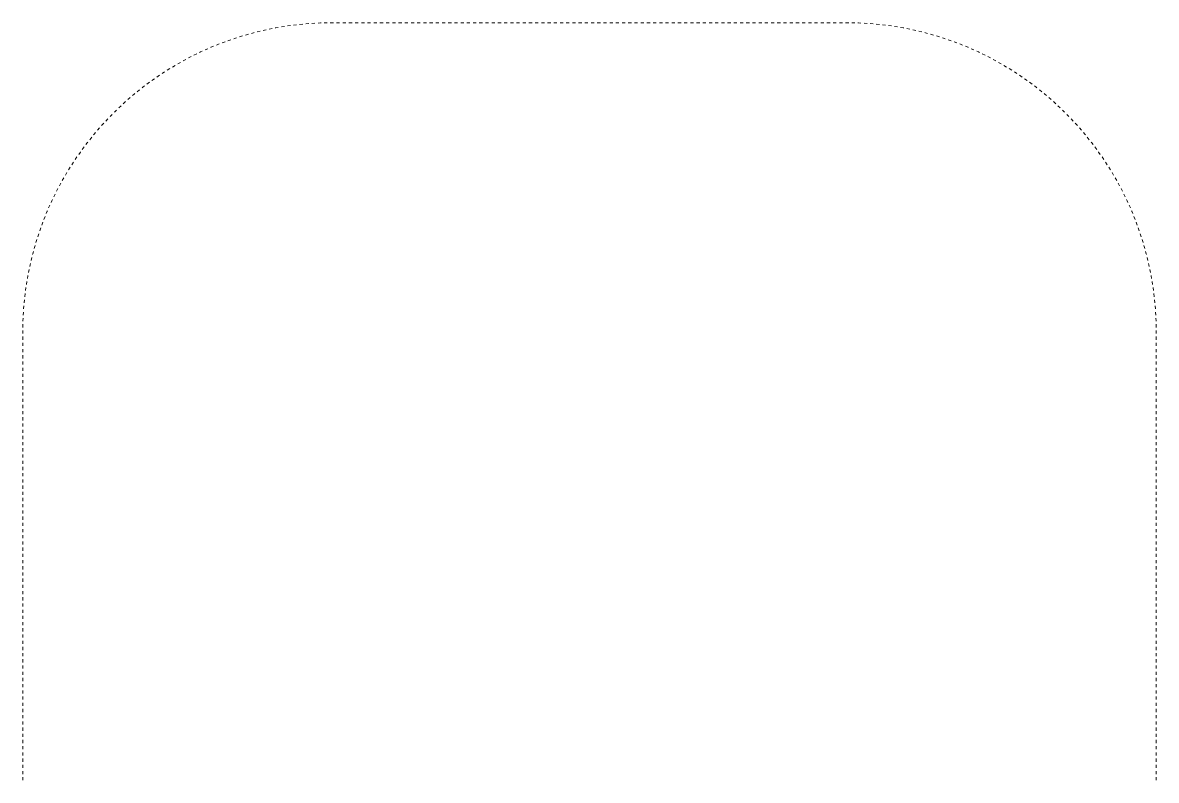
# Model space of a CAD drawing. Header units: millimetres. Extents: x -53019 to 0, y -25898 to 25919.
# Drawn here: x -9068 to -8509, y -1861 to -1488 of the extents above; entities that cross this region are included whole.
import ezdxf

# ---------------------------------------------------------------- set-up
doc = ezdxf.new("R2010")
doc.units = ezdxf.units.MM
doc.layers.add('ceco.net 193', color=7, linetype='Continuous', lineweight=5)

msp = doc.modelspace()

# ---------------------------------------------------------------- linework, layer by layer
at = {"layer": 'ceco.net 193', "linetype": 'Continuous'}
for p, q in [((-8950.579, -1491.9833), (-8952.04712, -1492.3389)), ((-8944.65572, -1490.69552), (-8946.13908, -1490.99778)), ((-8938.68926, -1489.64142), (-8940.18532, -1489.8878)), ((-8935.68952, -1489.21216), (-8937.19066, -1489.4052)), ((-8932.68216, -1488.821), (-8934.18838, -1489.01404)), ((-8929.66718, -1488.52382), (-8931.1734, -1488.66098)), ((-8926.65474, -1488.24442), (-8928.16096, -1488.38158)), ((-8923.62706, -1488.0717), (-8925.1409, -1488.15298)), ((-8917.56916, -1487.86088), (-8919.08808, -1487.88628)), ((-8915.2984, -1487.8177), (-8916.05532, -1487.8304)), ((-8914.53132, -1487.8177), (-8915.2984, -1487.8177)), ((-8911.47316, -1487.8177), (-8913.00478, -1487.8177)), ((-8908.40992, -1487.8177), (-8909.94154, -1487.8177)), ((-8905.35176, -1487.8177), (-8906.88338, -1487.8177)), ((-8902.29614, -1487.8177), (-8903.82014, -1487.8177)), ((-8899.2329, -1487.8177), (-8900.76452, -1487.8177)), ((-8896.17474, -1487.8177), (-8897.70128, -1487.8177)), ((-8893.1115, -1487.8177), (-8894.64312, -1487.8177)), ((-8890.05334, -1487.8177), (-8891.57988, -1487.8177)), ((-8886.9901, -1487.8177), (-8888.52172, -1487.8177)), ((-8883.93448, -1487.8177), (-8885.45848, -1487.8177)), ((-8880.87124, -1487.8177), (-8882.40286, -1487.8177)), ((-8877.81308, -1487.8177), (-8879.33962, -1487.8177)), ((-8874.74984, -1487.8177), (-8876.28146, -1487.8177)), ((-8871.69168, -1487.8177), (-8873.21822, -1487.8177)), ((-8868.62844, -1487.8177), (-8870.16006, -1487.8177)), ((-8865.57282, -1487.8177), (-8867.09682, -1487.8177)), ((-8862.50958, -1487.8177), (-8864.0412, -1487.8177)), ((-8859.45142, -1487.8177), (-8860.97796, -1487.8177)), ((-8856.38818, -1487.8177), (-8857.9198, -1487.8177)), ((-8853.33002, -1487.8177), (-8854.85656, -1487.8177)), ((-8850.26678, -1487.8177), (-8851.7984, -1487.8177)), ((-8847.21116, -1487.8177), (-8848.73516, -1487.8177)), ((-8844.14792, -1487.8177), (-8845.67954, -1487.8177)), ((-8841.08976, -1487.8177), (-8842.6163, -1487.8177)), ((-8838.02652, -1487.8177), (-8839.55814, -1487.8177)), ((-8834.96836, -1487.8177), (-8836.4949, -1487.8177)), ((-8831.90512, -1487.8177), (-8833.43674, -1487.8177)), ((-8828.8495, -1487.8177), (-8830.3735, -1487.8177)), ((-8825.78626, -1487.8177), (-8827.31788, -1487.8177)), ((-8822.7281, -1487.8177), (-8824.25464, -1487.8177)), ((-8819.66486, -1487.8177), (-8821.19648, -1487.8177)), ((-8816.6067, -1487.8177), (-8818.13324, -1487.8177)), ((-8813.54346, -1487.8177), (-8815.07508, -1487.8177)), ((-8810.48784, -1487.8177), (-8812.01184, -1487.8177)), ((-8807.4246, -1487.8177), (-8808.95622, -1487.8177)), ((-8804.36644, -1487.8177), (-8805.89298, -1487.8177)), ((-8801.3032, -1487.8177), (-8802.83482, -1487.8177)), ((-8798.24504, -1487.8177), (-8799.77158, -1487.8177)), ((-8795.1818, -1487.8177), (-8796.71342, -1487.8177)), ((-8792.12618, -1487.8177), (-8793.65018, -1487.8177)), ((-8789.06294, -1487.8177), (-8790.59456, -1487.8177)), ((-8786.00478, -1487.8177), (-8787.53132, -1487.8177)), ((-8782.94154, -1487.8177), (-8784.47316, -1487.8177)), ((-8779.88338, -1487.8177), (-8781.40992, -1487.8177)), ((-8776.82014, -1487.8177), (-8778.35176, -1487.8177)), ((-8773.76452, -1487.8177), (-8775.29614, -1487.8177)), ((-8770.70128, -1487.8177), (-8772.2329, -1487.8177)), ((-8767.64312, -1487.8177), (-8769.17474, -1487.8177)), ((-8764.57988, -1487.8177), (-8766.1115, -1487.8177)), ((-8761.52172, -1487.8177), (-8763.05334, -1487.8177)), ((-8758.45848, -1487.8177), (-8759.9901, -1487.8177)), ((-8755.40286, -1487.8177), (-8756.93448, -1487.8177)), ((-8752.33962, -1487.8177), (-8753.87124, -1487.8177)), ((-8749.28146, -1487.8177), (-8750.81308, -1487.8177)), ((-8746.21822, -1487.8177), (-8747.74984, -1487.8177)), ((-8743.16006, -1487.8177), (-8744.69168, -1487.8177)), ((-8740.09682, -1487.8177), (-8741.62844, -1487.8177)), ((-8737.0412, -1487.8177), (-8738.57282, -1487.8177)), ((-8733.97796, -1487.8177), (-8735.50958, -1487.8177)), ((-8730.9198, -1487.8177), (-8732.45142, -1487.8177)), ((-8727.85656, -1487.8177), (-8729.38818, -1487.8177)), ((-8724.7984, -1487.8177), (-8726.33002, -1487.8177)), ((-8721.73516, -1487.8177), (-8723.26678, -1487.8177)), ((-8718.67954, -1487.8177), (-8720.21116, -1487.8177)), ((-8715.6163, -1487.8177), (-8717.14792, -1487.8177)), ((-8712.55814, -1487.8177), (-8714.08976, -1487.8177)), ((-8709.4949, -1487.8177), (-8711.02652, -1487.8177)), ((-8706.43674, -1487.8177), (-8707.96836, -1487.8177)), ((-8703.3735, -1487.8177), (-8704.90512, -1487.8177)), ((-8700.31788, -1487.8177), (-8701.8495, -1487.8177)), ((-8697.25464, -1487.8177), (-8698.78626, -1487.8177)), ((-8694.19648, -1487.8177), (-8695.7281, -1487.8177)), ((-8691.13324, -1487.8177), (-8692.66486, -1487.8177)), ((-8688.07508, -1487.8177), (-8689.6067, -1487.8177)), ((-8685.01184, -1487.8177), (-8686.54346, -1487.8177)), ((-8681.95622, -1487.8177), (-8683.48784, -1487.8177)), ((-8678.89298, -1487.8177), (-8680.4246, -1487.8177)), ((-8675.83482, -1487.8177), (-8677.36644, -1487.8177)), ((-8672.77158, -1487.8177), (-8674.3032, -1487.8177)), ((-8669.71342, -1487.8177), (-8671.24504, -1487.8177)), ((-8666.65018, -1487.8177), (-8668.1818, -1487.8177)), ((-8663.59456, -1487.8177), (-8665.12618, -1487.8177)), ((-8661.2984, -1487.8177), (-8662.06294, -1487.8177)), ((-8660.54402, -1487.8304), (-8661.2984, -1487.8177)), ((-8657.51126, -1487.88628), (-8659.02256, -1487.86088)), ((-8651.45844, -1488.15298), (-8652.97228, -1488.0717)), ((-8648.43838, -1488.38158), (-8649.9446, -1488.24442)), ((-8645.41832, -1488.66098), (-8646.93216, -1488.52382)), ((-8642.41096, -1489.01404), (-8643.9121, -1488.821)), ((-8639.4036, -1489.4052), (-8640.90982, -1489.21216)), ((-8636.41402, -1489.8878), (-8637.90754, -1489.64142)), ((-8630.46026, -1490.99778), (-8631.94362, -1490.69552)), ((-8624.55222, -1492.3389), (-8626.02034, -1491.9833)), ((-8967.9653, -1497.23094), (-8969.39278, -1497.74402)), ((-8965.1205, -1496.20224), (-8966.54544, -1496.71532)), ((-8962.24268, -1495.25228), (-8963.68032, -1495.7171)), ((-8959.35978, -1494.32772), (-8960.79742, -1494.78746)), ((-8956.43878, -1493.50476), (-8957.90182, -1493.9137)), ((-8618.69752, -1493.9137), (-8620.15548, -1493.50476)), ((-8615.80192, -1494.78746), (-8617.23956, -1494.32772)), ((-8612.9114, -1495.7171), (-8614.35666, -1495.25228)), ((-8610.0539, -1496.71532), (-8611.47884, -1496.20224)), ((-8607.20656, -1497.74402), (-8608.62642, -1497.23094)), ((-8981.89974, -1503.16438), (-8983.25864, -1503.83494)), ((-8976.40064, -1500.62184), (-8977.7824, -1501.2416)), ((-8970.79994, -1498.30282), (-8972.2071, -1498.8667)), ((-8604.39224, -1498.8667), (-8605.79178, -1498.30282)), ((-8598.81694, -1501.2416), (-8600.1987, -1500.62184)), ((-8593.3407, -1503.83494), (-8594.6996, -1503.16438)), ((-8989.9617, -1507.363), (-8991.2698, -1508.125)), ((-8987.2947, -1505.92536), (-8988.6282, -1506.64418)), ((-8587.97114, -1506.64418), (-8589.30464, -1505.92536)), ((-8585.32954, -1508.125), (-8586.63764, -1507.363)), ((-9000.2741, -1513.7257), (-9001.52124, -1514.58168)), ((-8997.73918, -1512.06962), (-8999.01426, -1512.88242)), ((-8995.18394, -1510.43894), (-8996.46156, -1511.25174)), ((-8992.5779, -1508.89462), (-8993.886, -1509.65662)), ((-8582.71334, -1509.65662), (-8584.02144, -1508.89462)), ((-8580.13778, -1511.25174), (-8581.4154, -1510.43894)), ((-8577.58254, -1512.88242), (-8578.86016, -1512.06962)), ((-8575.0781, -1514.58168), (-8576.32524, -1513.7257)), ((-9005.23472, -1517.2055), (-9006.45138, -1518.10974)), ((-8570.14796, -1518.10974), (-8571.36462, -1517.2055)), ((-9014.71654, -1524.74422), (-9015.86462, -1525.73736)), ((-9010.04802, -1520.88088), (-9011.23166, -1521.83084)), ((-8565.36768, -1521.83084), (-8566.54624, -1520.88088)), ((-8560.73472, -1525.73736), (-8561.87518, -1524.74422)), ((-9021.43992, -1530.86562), (-9022.50418, -1531.9375)), ((-9019.23012, -1528.7879), (-9020.3401, -1529.8166)), ((-9017.01016, -1526.72288), (-9018.12014, -1527.7592)), ((-8558.47666, -1527.7592), (-8559.58918, -1526.72288)), ((-8556.2567, -1529.8166), (-8557.36668, -1528.7879)), ((-8554.08754, -1531.9375), (-8555.15942, -1530.86562)), ((-9025.69188, -1535.176), (-9026.7282, -1536.28598)), ((-9023.5786, -1533.0043), (-9024.65048, -1534.07872)), ((-8551.94886, -1534.07872), (-8553.02074, -1533.0043)), ((-8549.87114, -1536.28598), (-8550.89984, -1535.176)), ((-9029.77874, -1539.65148), (-9030.77188, -1540.79956)), ((-9027.7569, -1537.39596), (-9028.78814, -1538.50594)), ((-8547.80612, -1538.50594), (-8548.84244, -1537.39596)), ((-8545.82746, -1540.79956), (-8546.8206, -1539.65148)), ((-9033.68526, -1544.28444), (-9034.63522, -1545.463)), ((-8541.96412, -1545.463), (-8542.91408, -1544.28444)), ((-9037.40636, -1549.06726), (-9038.30552, -1550.28138)), ((-8538.2862, -1550.28138), (-8539.19298, -1549.06726)), ((-9042.63368, -1556.50184), (-9043.44648, -1557.77946)), ((-9040.92934, -1553.99486), (-9041.7904, -1555.242)), ((-8534.80894, -1555.242), (-8535.66492, -1553.99486)), ((-8533.14524, -1557.77946), (-8533.95804, -1556.50184)), ((-9047.3911, -1564.2463), (-9048.1531, -1565.5544)), ((-9045.85948, -1561.6301), (-9046.62148, -1562.9382)), ((-9044.25928, -1559.05708), (-9045.07208, -1560.3347)), ((-8531.52218, -1560.3347), (-8532.33498, -1559.05708)), ((-8529.97024, -1562.9382), (-8530.73986, -1561.6301)), ((-8528.44624, -1565.5544), (-8529.20824, -1564.2463)), ((-9048.87192, -1566.8879), (-9049.59328, -1568.2214)), ((-8527.00606, -1568.2214), (-8527.7198, -1566.8879)), ((-9051.68116, -1572.25746), (-9052.35172, -1573.61636)), ((-8524.24762, -1573.61636), (-8524.91818, -1572.25746)), ((-9054.2745, -1577.7337), (-9054.89426, -1579.118)), ((-8521.70508, -1579.118), (-8522.32484, -1577.7337)), ((-9057.77208, -1586.12332), (-9058.28516, -1587.5508)), ((-9056.6494, -1583.309), (-9057.21328, -1584.71108)), ((-8519.38606, -1584.71108), (-8519.94994, -1583.309)), ((-8518.31418, -1587.5508), (-8518.82726, -1586.12332)), ((-9059.799, -1591.82816), (-9060.26382, -1593.27342)), ((-9058.80078, -1588.97066), (-9059.3164, -1590.39814)), ((-8517.28294, -1590.39814), (-8517.79856, -1588.97066)), ((-8516.33552, -1593.27342), (-8516.80034, -1591.82816)), ((-9061.60494, -1597.61428), (-9062.01388, -1599.07224)), ((-9060.72356, -1594.71868), (-9061.18838, -1596.15886)), ((-8515.41096, -1596.15886), (-8515.8707, -1594.71868)), ((-8514.58546, -1599.07224), (-8514.9944, -1597.61428)), ((-9063.17974, -1603.46898), (-9063.5328, -1604.93964)), ((-8513.06146, -1604.93964), (-8513.4196, -1603.46898)), ((-9064.51832, -1609.37956), (-9064.82312, -1610.86038)), ((-8511.77622, -1610.86038), (-8512.0734, -1609.37956)), ((-9066.1109, -1618.32798), (-9066.30394, -1619.82658)), ((-9065.6283, -1615.33078), (-9065.87722, -1616.82684)), ((-8510.72212, -1616.82684), (-8510.97104, -1615.33078)), ((-8510.28778, -1619.82658), (-8510.4859, -1618.32798)), ((-9066.85512, -1624.33508), (-9066.99228, -1625.84892)), ((-9066.49698, -1621.32772), (-9066.6951, -1622.83648)), ((-8509.90424, -1622.83648), (-8510.09728, -1621.32772)), ((-8509.59944, -1625.84892), (-8509.74168, -1624.33508)), ((-9067.36566, -1630.3752), (-9067.4444, -1631.88904)), ((-9067.13452, -1627.35514), (-9067.27168, -1628.8639)), ((-8509.32766, -1628.8639), (-8509.46482, -1627.35514)), ((-8509.15494, -1631.88904), (-8509.23368, -1630.3752)), ((-9067.63236, -1636.42802), (-9067.65522, -1637.94694)), ((-8508.94412, -1637.94694), (-8508.96698, -1636.42802)), ((-9067.68824, -1639.46078), (-9067.6984, -1640.2177)), ((-9067.6984, -1640.9797), (-9067.6984, -1640.2177)), ((-9067.6984, -1644.03786), (-9067.6984, -1642.51132)), ((-8508.8984, -1640.2177), (-8508.9111, -1639.46078)), ((-8508.8984, -1640.9797), (-8508.8984, -1640.2177)), ((-8508.8984, -1644.03786), (-8508.8984, -1642.51132)), ((-9067.6984, -1647.09348), (-9067.6984, -1645.56948)), ((-8508.8984, -1647.09348), (-8508.8984, -1645.56948)), ((-9067.6984, -1650.15164), (-9067.6984, -1648.6251)), ((-9067.6984, -1653.2098), (-9067.6984, -1651.68326)), ((-8508.8984, -1650.15164), (-8508.8984, -1648.6251)), ((-8508.8984, -1653.2098), (-8508.8984, -1651.68326)), ((-9067.6984, -1656.26542), (-9067.6984, -1654.74142)), ((-9067.6984, -1659.32866), (-9067.6984, -1657.79704)), ((-8508.8984, -1656.26542), (-8508.8984, -1654.74142)), ((-8508.8984, -1659.32866), (-8508.8984, -1657.79704)), ((-9067.6984, -1662.38682), (-9067.6984, -1660.8552)), ((-9067.6984, -1665.44244), (-9067.6984, -1663.91082)), ((-8508.8984, -1662.38682), (-8508.8984, -1660.8552)), ((-8508.8984, -1665.44244), (-8508.8984, -1663.91082)), ((-9067.6984, -1668.5006), (-9067.6984, -1666.96898)), ((-9067.6984, -1671.55876), (-9067.6984, -1670.02714)), ((-8508.8984, -1668.5006), (-8508.8984, -1666.96898)), ((-8508.8984, -1671.55876), (-8508.8984, -1670.02714)), ((-9067.6984, -1674.61438), (-9067.6984, -1673.08276)), ((-9067.6984, -1677.67254), (-9067.6984, -1676.14092)), ((-8508.8984, -1674.61438), (-8508.8984, -1673.08276)), ((-8508.8984, -1677.67254), (-8508.8984, -1676.14092)), ((-9067.6984, -1680.72816), (-9067.6984, -1679.19654)), ((-8508.8984, -1680.72816), (-8508.8984, -1679.19654)), ((-9067.6984, -1683.78632), (-9067.6984, -1682.2547)), ((-9067.6984, -1686.84448), (-9067.6984, -1685.31286)), ((-8508.8984, -1683.78632), (-8508.8984, -1682.2547)), ((-8508.8984, -1686.84448), (-8508.8984, -1685.31286)), ((-9067.6984, -1689.9001), (-9067.6984, -1688.36848)), ((-9067.6984, -1692.95826), (-9067.6984, -1691.42664)), ((-8508.8984, -1689.9001), (-8508.8984, -1688.36848)), ((-8508.8984, -1692.95826), (-8508.8984, -1691.42664)), ((-9067.6984, -1696.01642), (-9067.6984, -1694.4848)), ((-9067.6984, -1699.07204), (-9067.6984, -1697.54042)), ((-8508.8984, -1696.01642), (-8508.8984, -1694.4848)), ((-8508.8984, -1699.07204), (-8508.8984, -1697.54042)), ((-9067.6984, -1702.1302), (-9067.6984, -1700.60366)), ((-9067.6984, -1705.18582), (-9067.6984, -1703.66182)), ((-8508.8984, -1702.1302), (-8508.8984, -1700.60366)), ((-8508.8984, -1705.18582), (-8508.8984, -1703.66182)), ((-9067.6984, -1708.24398), (-9067.6984, -1706.71744)), ((-9067.6984, -1711.30214), (-9067.6984, -1709.7756)), ((-8508.8984, -1708.24398), (-8508.8984, -1706.71744)), ((-8508.8984, -1711.30214), (-8508.8984, -1709.7756)), ((-9067.6984, -1714.35776), (-9067.6984, -1712.83376)), ((-8508.8984, -1714.35776), (-8508.8984, -1712.83376)), ((-9067.6984, -1717.41592), (-9067.6984, -1715.88938)), ((-9067.6984, -1720.47154), (-9067.6984, -1718.94754)), ((-8508.8984, -1717.41592), (-8508.8984, -1715.88938)), ((-8508.8984, -1720.47154), (-8508.8984, -1718.94754)), ((-9067.6984, -1723.5297), (-9067.6984, -1722.00316)), ((-9067.6984, -1726.58786), (-9067.6984, -1725.06132)), ((-8508.8984, -1723.5297), (-8508.8984, -1722.00316)), ((-8508.8984, -1726.58786), (-8508.8984, -1725.06132)), ((-9067.6984, -1729.64348), (-9067.6984, -1728.11948)), ((-9067.6984, -1732.70164), (-9067.6984, -1731.1751)), ((-8508.8984, -1729.64348), (-8508.8984, -1728.11948)), ((-8508.8984, -1732.70164), (-8508.8984, -1731.1751)), ((-9067.6984, -1735.7598), (-9067.6984, -1734.23326)), ((-9067.6984, -1738.81542), (-9067.6984, -1737.29142)), ((-8508.8984, -1735.7598), (-8508.8984, -1734.23326)), ((-8508.8984, -1738.81542), (-8508.8984, -1737.29142)), ((-9067.6984, -1741.87866), (-9067.6984, -1740.34704)), ((-9067.6984, -1744.93682), (-9067.6984, -1743.4052)), ((-8508.8984, -1741.87866), (-8508.8984, -1740.34704)), ((-8508.8984, -1744.93682), (-8508.8984, -1743.4052)), ((-9067.6984, -1747.99244), (-9067.6984, -1746.46082)), ((-8508.8984, -1747.99244), (-8508.8984, -1746.46082)), ((-9067.6984, -1751.0506), (-9067.6984, -1749.51898)), ((-9067.6984, -1754.10876), (-9067.6984, -1752.57714)), ((-8508.8984, -1751.0506), (-8508.8984, -1749.51898)), ((-8508.8984, -1754.10876), (-8508.8984, -1752.57714)), ((-9067.6984, -1757.16438), (-9067.6984, -1755.63276)), ((-9067.6984, -1760.22254), (-9067.6984, -1758.69092)), ((-8508.8984, -1757.16438), (-8508.8984, -1755.63276)), ((-8508.8984, -1760.22254), (-8508.8984, -1758.69092)), ((-9067.6984, -1763.27816), (-9067.6984, -1761.74654)), ((-9067.6984, -1766.33632), (-9067.6984, -1764.8047)), ((-8508.8984, -1763.27816), (-8508.8984, -1761.74654)), ((-8508.8984, -1766.33632), (-8508.8984, -1764.8047)), ((-9067.6984, -1769.39448), (-9067.6984, -1767.86286)), ((-9067.6984, -1772.4501), (-9067.6984, -1770.91848)), ((-8508.8984, -1769.39448), (-8508.8984, -1767.86286)), ((-8508.8984, -1772.4501), (-8508.8984, -1770.91848)), ((-9067.6984, -1775.50826), (-9067.6984, -1773.97664)), ((-8508.8984, -1775.50826), (-8508.8984, -1773.97664)), ((-9067.6984, -1778.56642), (-9067.6984, -1777.0348)), ((-9067.6984, -1781.62204), (-9067.6984, -1780.09042)), ((-8508.8984, -1778.56642), (-8508.8984, -1777.0348)), ((-8508.8984, -1781.62204), (-8508.8984, -1780.09042)), ((-9067.6984, -1784.6802), (-9067.6984, -1783.15366)), ((-9067.6984, -1787.73582), (-9067.6984, -1786.21182)), ((-8508.8984, -1784.6802), (-8508.8984, -1783.15366)), ((-8508.8984, -1787.73582), (-8508.8984, -1786.21182)), ((-9067.6984, -1790.79398), (-9067.6984, -1789.26744)), ((-9067.6984, -1793.85214), (-9067.6984, -1792.3256)), ((-8508.8984, -1790.79398), (-8508.8984, -1789.26744)), ((-8508.8984, -1793.85214), (-8508.8984, -1792.3256)), ((-9067.6984, -1796.90776), (-9067.6984, -1795.38376)), ((-9067.6984, -1799.96592), (-9067.6984, -1798.43938)), ((-8508.8984, -1796.90776), (-8508.8984, -1795.38376)), ((-8508.8984, -1799.96592), (-8508.8984, -1798.43938)), ((-9067.6984, -1803.02154), (-9067.6984, -1801.49754)), ((-9067.6984, -1806.0797), (-9067.6984, -1804.55316)), ((-8508.8984, -1803.02154), (-8508.8984, -1801.49754)), ((-8508.8984, -1806.0797), (-8508.8984, -1804.55316)), ((-9067.6984, -1809.13786), (-9067.6984, -1807.61132)), ((-8508.8984, -1809.13786), (-8508.8984, -1807.61132)), ((-9067.6984, -1812.19348), (-9067.6984, -1810.66948)), ((-9067.6984, -1815.25164), (-9067.6984, -1813.7251)), ((-8508.8984, -1812.19348), (-8508.8984, -1810.66948)), ((-8508.8984, -1815.25164), (-8508.8984, -1813.7251)), ((-9067.6984, -1818.3098), (-9067.6984, -1816.78326)), ((-9067.6984, -1821.36542), (-9067.6984, -1819.84142)), ((-8508.8984, -1818.3098), (-8508.8984, -1816.78326)), ((-8508.8984, -1821.36542), (-8508.8984, -1819.84142)), ((-9067.6984, -1824.42866), (-9067.6984, -1822.89704)), ((-9067.6984, -1827.48682), (-9067.6984, -1825.9552)), ((-8508.8984, -1824.42866), (-8508.8984, -1822.89704)), ((-8508.8984, -1827.48682), (-8508.8984, -1825.9552)), ((-9067.6984, -1830.54244), (-9067.6984, -1829.01082)), ((-9067.6984, -1833.6006), (-9067.6984, -1832.06898)), ((-8508.8984, -1830.54244), (-8508.8984, -1829.01082)), ((-8508.8984, -1833.6006), (-8508.8984, -1832.06898)), ((-9067.6984, -1836.65876), (-9067.6984, -1835.12714)), ((-9067.6984, -1839.71438), (-9067.6984, -1838.18276)), ((-8508.8984, -1836.65876), (-8508.8984, -1835.12714)), ((-8508.8984, -1839.71438), (-8508.8984, -1838.18276)), ((-9067.6984, -1842.77254), (-9067.6984, -1841.24092)), ((-8508.8984, -1842.77254), (-8508.8984, -1841.24092)), ((-9067.6984, -1845.82816), (-9067.6984, -1844.29654)), ((-9067.6984, -1848.88632), (-9067.6984, -1847.3547)), ((-8508.8984, -1845.82816), (-8508.8984, -1844.29654)), ((-8508.8984, -1848.88632), (-8508.8984, -1847.3547)), ((-9067.6984, -1851.94448), (-9067.6984, -1850.41286)), ((-9067.6984, -1855.0001), (-9067.6984, -1853.46848)), ((-8508.8984, -1851.94448), (-8508.8984, -1850.41286)), ((-8508.8984, -1855.0001), (-8508.8984, -1853.46848)), ((-9067.6984, -1858.05826), (-9067.6984, -1856.52664)), ((-9067.6984, -1861.11642), (-9067.6984, -1859.5848)), ((-8508.8984, -1858.05826), (-8508.8984, -1856.52664)), ((-8508.8984, -1861.11642), (-8508.8984, -1859.5848))]:
    msp.add_line(p, q, dxfattribs=at)
for points in [[(-8947.62498, -1491.29496), (-8948.4327, -1491.4626), (-8949.10326, -1491.62516)], [(-8941.67884, -1490.13672), (-8942.98186, -1490.35262), (-8943.16728, -1490.39072)], [(-8920.60192, -1487.91676), (-8920.861, -1487.91676), (-8922.11576, -1487.98534)], [(-8654.48358, -1487.98534), (-8655.73072, -1487.91676), (-8655.99742, -1487.91676)], [(-8633.42444, -1490.39072), (-8633.61748, -1490.35262), (-8634.9205, -1490.13672)], [(-8627.49608, -1491.62516), (-8628.16156, -1491.4626), (-8628.97182, -1491.29496)], [(-8953.51778, -1492.69196), (-8953.84544, -1492.7707), (-8954.98082, -1493.09328)], [(-8621.61852, -1493.09328), (-8622.7539, -1492.7707), (-8623.07648, -1492.69196)], [(-8979.16416, -1501.8639), (-8979.98458, -1502.22966), (-8980.54084, -1502.50144)], [(-8973.61426, -1499.4382), (-8974.90458, -1499.9589), (-8975.01634, -1500.0097)], [(-8601.583, -1500.0097), (-8601.69476, -1499.9589), (-8602.98254, -1499.4382)], [(-8596.05596, -1502.50144), (-8596.60968, -1502.22966), (-8597.43264, -1501.8639)], [(-8984.615, -1504.5055), (-8984.9833, -1504.6833), (-8985.9612, -1505.204)], [(-8590.63814, -1505.204), (-8591.61604, -1504.6833), (-8591.97672, -1504.5055)], [(-9007.6655, -1519.01398), (-9008.4402, -1519.5931), (-9008.86946, -1519.93346)], [(-9002.76584, -1515.44274), (-9003.97742, -1516.27332), (-9004.01298, -1516.30634)], [(-8572.57874, -1516.30634), (-8572.62192, -1516.27332), (-8573.82588, -1515.44274)], [(-8567.72988, -1519.93346), (-8568.15914, -1519.5931), (-8568.93384, -1519.01398)], [(-9012.4153, -1522.77826), (-9012.78106, -1523.07798), (-9013.56846, -1523.75362)], [(-8563.02326, -1523.75362), (-8563.81066, -1523.07798), (-8564.18404, -1522.77826)], [(-9031.76502, -1541.94764), (-9032.44066, -1542.72742), (-9032.73784, -1543.1008)], [(-8543.8615, -1543.1008), (-8544.15868, -1542.72742), (-8544.83432, -1541.94764)], [(-9035.58264, -1546.64664), (-9035.92554, -1547.0759), (-9036.50212, -1547.8506)], [(-8540.09722, -1547.8506), (-8540.6738, -1547.0759), (-8541.01416, -1546.64664)], [(-9039.2123, -1551.49804), (-9039.24278, -1551.54122), (-9040.07336, -1552.74264)], [(-8536.52598, -1552.74264), (-8537.35148, -1551.54122), (-8537.38704, -1551.49804)], [(-9050.3121, -1569.5549), (-9050.8328, -1570.53534), (-9051.01314, -1570.89348)], [(-8525.5862, -1570.89348), (-8525.76146, -1570.53534), (-8526.28724, -1569.5549)], [(-9053.01466, -1574.97526), (-9053.28898, -1575.53152), (-9053.65474, -1576.35194)], [(-8522.93952, -1576.35194), (-8523.31036, -1575.53152), (-8523.57706, -1574.97526)], [(-9055.50894, -1580.49976), (-9055.5572, -1580.61152), (-9056.0779, -1581.90184)], [(-8520.51382, -1581.90184), (-8521.03452, -1580.61152), (-8521.0904, -1580.49976)], [(-9062.42282, -1600.53528), (-9062.7454, -1601.67066), (-9062.81906, -1601.99324)], [(-8513.77266, -1601.99324), (-8513.85394, -1601.67066), (-8514.17144, -1600.53528)], [(-9063.89094, -1606.41538), (-9064.0535, -1607.07832), (-9064.22114, -1607.89112)], [(-8512.3782, -1607.89112), (-8512.54584, -1607.07832), (-8512.70586, -1606.41538)], [(-9065.12538, -1612.34374), (-9065.16348, -1612.53424), (-9065.37938, -1613.83726)], [(-8511.21996, -1613.83726), (-8511.43586, -1612.53424), (-8511.47396, -1612.34374)], [(-9067.52568, -1633.40288), (-9067.59426, -1634.64748), (-9067.59934, -1634.91418)], [(-8508.99238, -1634.91418), (-8509, -1634.64748), (-8509.06604, -1633.40288)]]:
    msp.add_lwpolyline(points, dxfattribs=at)

doc.saveas('drawing.dxf')
